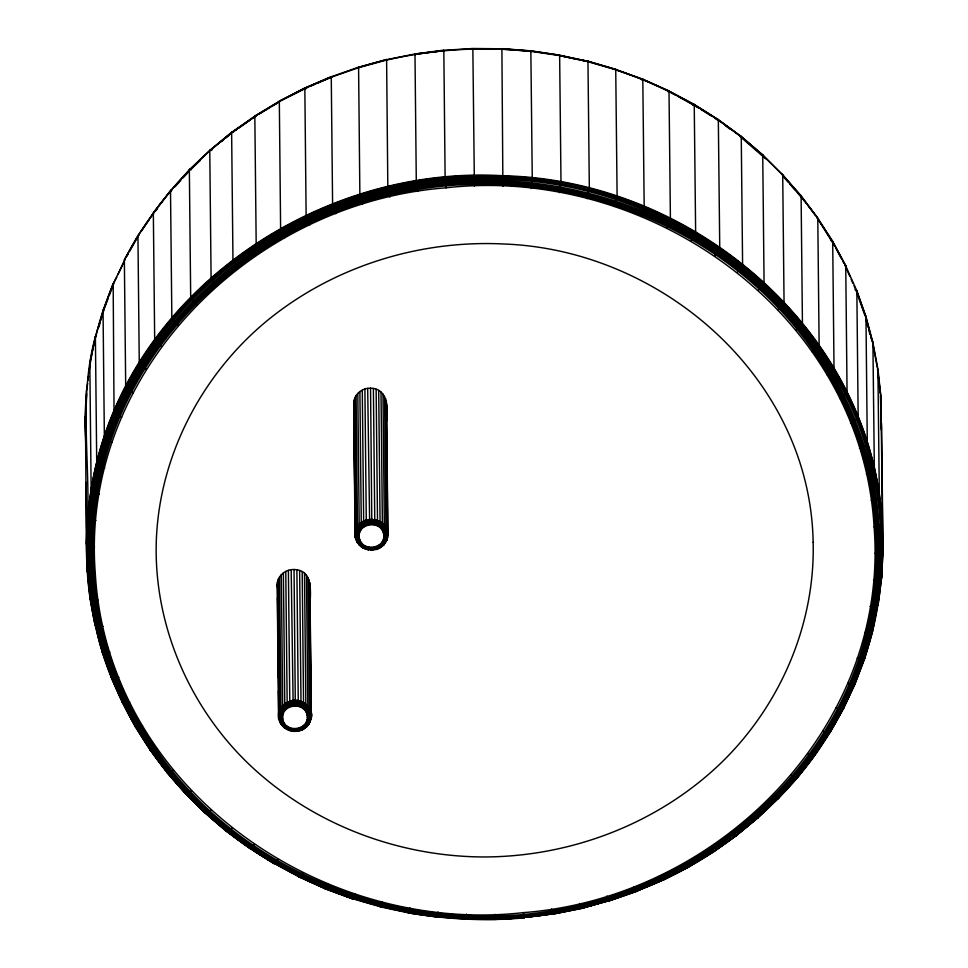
<?xml version="1.0" encoding="UTF-8"?>
<svg xmlns="http://www.w3.org/2000/svg" width="968" height="968" viewBox="0 0 968 968"><rect width="100%" height="100%" fill="white"/><g stroke="black" fill="none" stroke-linecap="round" stroke-linejoin="round"><path stroke-width="1.45" d="M417.728 191.47L416.288 180.98L414.982 54.014L443.828 50.142L445.111 177.253L445.958 187.828C650.254 164.608 861.726 314.697 874.08 526.81C889.846 727.283 717.905 898.062 523.422 912.618C319.137 935.85 107.654 785.762 95.312 573.649C79.533 373.176 251.474 202.385 445.958 187.828M411.206 912.824L408.363 912.812C446.563 919.431 485.549 921.33 524.172 917.858L524.208 917.313C423.439 927.005 319.029 899.478 237.559 839.026M295.325 705.805L294.042 569.523C285.669 569.148 277.356 575.851 277.187 584.466L278.554 715.449L278.978 718.583L282.813 719.018C284.81 733.708 309.687 730.453 307.183 715.594C305.186 700.892 280.309 704.159 282.813 719.018M371.821 524.499L370.55 388.204C362.177 387.829 353.864 394.533 353.695 403.16L355.062 534.142L355.486 537.276L359.309 537.712C361.306 552.401 386.196 549.134 383.691 534.275C381.682 519.586 356.805 522.841 359.309 537.712M294.671 728.807L294.562 731.433L288.984 730.308L291.9 730.937L292.542 728.577M371.18 547.489L371.059 550.126L376.697 549.062M296.813 728.674L297.273 731.058L300.177 730.574L291.9 730.937M551.663 908.976L553.043 913.586M502.9 186.352L501.896 48.642L530.851 50.856L559.637 55.188L560.992 182.153L559.456 192.632M85.68 424.008L85.704 411.957M86.079 404.43L86.6 393.891M881.328 427.965L881.183 422.943M881.388 429.986L880.783 396.299L877.528 368.832L878.17 374.834M873.499 579.977L878.75 579.699L881.533 578.162L882.889 551.034L880.916 396.795L878.024 369.776L872.906 342.527L870.764 337.384M881.558 423.439L883.01 550.526L881.654 577.666L878.061 605.133L875.302 606.476L870.099 606.404M466.491 914.107L466.14 919.261L495.168 919.455L524.208 917.7M389.85 197.036L387.817 186.655L386.607 59.532L358.584 67.288L359.866 194.253L362.48 204.478M552.97 914.143L581.393 908.468L609.453 900.313M318.109 82.861L331.976 76.932L331.262 77.174L332.593 203.74L335.751 213.771M606.912 895.981L609.308 900.881L636.557 891.407L643.357 887.995M282.68 717.022C270.229 715.872 288.779 697.408 295.409 700.808C302.21 697.71 319.658 716.961 307.316 717.59M294.042 569.523C313.596 569.813 310.559 592.961 309.893 605.956M307.074 719.587C320.614 719.418 301.29 695.568 292.602 701.401C284.108 698.775 271.197 722.479 283.309 720.966M310.837 719.333L310.026 585.229M359.189 535.703L355.123 534.396L354.01 400.498M370.55 388.204C387.938 388.253 388.362 409.258 386.365 421.637M383.57 538.269L387.345 538.014L387.902 534.905L386.534 403.922M309.833 224.842L306.118 215.053L304.847 88.076L331.443 76.593M531.299 188.53L532.255 177.967L530.851 50.856L530.549 51.861M659.559 875.604L662.995 880.106L686.046 867.8M98.143 600.124L92.904 600.112L90.097 598.72C86.249 571.628 85.462 544.185 87.677 516.9C89.722 456.739 78.977 395.138 95.517 336.211L96.449 335.448M86.83 389.366L87.604 383.376M87.991 380.388L88.56 375.899M88.947 372.898C92.71 342.297 101.616 312.519 113.171 283.999L116.789 277.199M300.866 727.404C305.077 729.896 299.342 732.038 298.906 728.202M377.375 546.097L379.323 547.985M438.093 911.929L437.149 917.144L434.196 916.176M306.082 88.681L305.005 87.894L279.328 101.168L280.599 228.145L284.834 237.668M280.236 101.229L254.838 116.366L256.169 242.932L260.912 252.152M708.479 848.307C709.484 849.226 711.904 853.51 713.162 851.634L695.157 862.536M304.218 724.911L307.243 726.194L302.706 729.606M379.202 548.287L383.739 544.887L380.726 543.605M238.176 268.233L232.961 259.351L231.63 132.785L236.47 129.7M731.203 832.226L734.543 835.348L736.297 835.638L712.545 852.264L688.175 867.013L684.545 862.79M231.933 132.132L209.766 150.73L211.084 277.296L212.428 280.49L216.759 285.814M752.62 814.645C753.927 815.564 756.903 819.351 758.234 817.27L744.428 828.608M196.77 304.799L192.124 299.79L190.684 296.692L189.353 170.126L189.716 169.436L191.495 169.715M772.609 795.648C774.061 796.543 777.28 800.052 778.647 797.874L757.496 817.996L735.692 835.892M95.312 573.649L90.036 573.274L87.217 571.701L86.442 544.561L87.677 516.9L91.149 489.929L89.818 363.363L95.517 336.211M864.63 632.515L869.772 632.939L872.483 631.789L878.145 601.624M189.716 169.436L170.513 190.853L171.844 317.419L174.167 321.376L178.318 325.103M297.454 706.035L298.253 700.796L296.886 569.813M373.963 524.716L374.761 519.489L373.394 388.507M778.284 798.564L797.39 777.582L814.657 755.185L797.1 777.861L791.062 775.344M409.936 907.827L408.363 912.812M172.001 190.067L170.9 190.139L153.343 212.815L154.674 339.381L157.131 343.168L161.511 346.604M307.098 726.327L308.986 723.834L306.88 726.375M383.691 534.275L387.732 532.231L386.365 401.248M383.606 545.02L385.494 542.516L383.376 545.069M369.038 547.271L368.264 549.824L371.083 549.897M822.969 731.251L827.543 733.018L830.06 732.123L814.257 755.935L807.881 753.842M874.08 526.81L880.348 525.37L882.247 523.373C871.696 329.967 691.745 179.915 503.251 175.752C314.213 164.366 121.387 298.047 91.149 489.929L93.061 492.095L99.293 494.055M133.124 392.754L128.357 389.935L125.695 386.498L124.364 259.932L138.037 235.418L156.949 208.459M85.474 416.47L86.309 544.04L89.274 546.327L94.562 547.053M311.345 716.465L309.857 582.567M383.812 536.284L387.902 534.905M883.01 550.526L881.11 552.401L874.83 553.406M86.346 390.334L84.99 417.474L85.668 441.614M121.714 417.147L115.845 413.953L114.042 411.4L113.171 283.999M382.965 540.192L386.716 540.362L386.716 535.606M855.252 680.153L855.168 683.638L843.527 708.54L829.963 732.582M881.533 578.162L881.509 564.102M112.24 442.255L107.194 440.101L104.362 437.04L103.044 310.474L104.072 309.3L102.874 313.426M864.92 654.513L864.847 658.01L855.168 683.638L852.578 684.424L847.678 683.311M89.818 363.363L90.302 362.431M311.018 719.115L310.038 721.85L306.457 721.511M387.527 537.809L386.716 540.362M872.483 631.789L864.847 658.01L862.185 658.978L857.152 658.204M587.201 198.634L589.331 188.3L587.963 61.323L559.286 55.454L577.606 59.423M103.153 309.99L95.396 336.695L96.727 463.261L99.607 466.128L104.75 467.931M98.857 327.196L100.067 323.07M100.866 320.311L102.076 316.185M864.497 658.397C903.192 545.722 877.686 415.393 802.036 323.832C723.677 226.875 598.067 173.369 474.175 176.987C350.476 179.782 227.928 239.665 155.098 340.639C90.314 428.884 69.321 547.598 102.523 652.202L104.883 652.819L109.953 652.13M382.179 901.813L380.134 906.835L408.556 912.872M359.43 533.707C351.989 533.38 357.858 525.019 361.306 522.829C370.308 515.666 385.942 520.748 387.672 532.497M386.547 540.543C392.96 526.144 372.74 513.548 361.415 523.216C356.309 525.019 350.997 542.007 359.818 539.66M614.414 206.523L617.112 196.347L615.733 69.381L587.866 61.165L580.437 60.04M103.044 310.474L112.832 284.362M104.58 307.957L108.138 298.543M109.154 295.845L113.728 283.733M854.829 684.001L864.956 657.526M354.978 893.924L352.388 898.788L325.357 888.878L298.918 876.548L323.76 887.68M299.511 706.592L301 701.558L299.632 570.576M376.02 525.285L377.508 520.24L376.141 389.257M366.981 546.702L365.481 549.001L368.409 549.618M290.473 728.009L289.057 730.392M640.925 216.251L644.18 206.269L642.8 79.303L615.128 69.575C660.636 84.603 703.542 107.339 741.258 136.924L742.589 263.49L741.355 266.757L737.301 272.286M112.712 284.834L125.344 258.904M118.011 274.585L123.517 262.824M836.255 707.705L841.01 709.145L843.201 708.879L855.288 683.166M328.467 884.207L325.357 888.878L325.139 888.297L352.388 898.788M382.009 541.995C386.91 545.722 387.696 536.139 387.2 533.041C385.929 524.789 377.181 519.32 369.147 520.602C361.149 521.51 354.373 529.29 355.788 537.47C356.345 540.265 358.341 546.968 361.851 543.169M385.022 542.987L386.764 540.12M305.501 723.302C309.482 726.665 310.704 719.865 310.861 716.937C311.176 708.624 303.48 701.752 295.409 701.752C287.314 701.389 279.28 707.862 279.111 716.199C279.074 719.188 279.994 725.976 284.168 722.806M308.526 724.294L310.038 721.85M666.601 227.746L670.4 218.018L669.009 91.04L642.643 79.122L641.663 79.957M124.364 259.932C141.727 226.706 164.003 196.189 190.151 169.352M126.772 256.375L128.2 253.846M129.615 251.329L138.872 234.909L137.94 235.877L139.259 362.443L140.953 365.226L146.41 369.195M829.649 732.897L843.636 708.068L843.201 708.879M302.778 872.7L299.16 877.153M377.944 526.181L380.073 521.437L378.694 390.455M301.435 707.487L303.565 702.744L302.197 571.761M691.309 240.971L695.629 231.521L694.237 104.544L692.725 105.028M358.584 67.288L386.607 59.532M141.304 231.279L149.387 219.179M151.008 216.759L153.428 213.129M376.673 549.255L375.402 546.896M302.79 729.509L300.177 730.574M365.057 545.807C364.149 551.119 356.841 542.818 363.194 547.9M288.561 727.113L286.395 728.916M278.07 859.487L273.968 863.662L249.587 847.859M714.916 255.842L719.732 246.707L718.329 119.717L693.705 104.35L668.549 90.883L667.69 91.621M158.752 206.148L170.465 191.168M155.824 210.77L157.615 208.471M169.303 193.527L171.106 191.216M254.463 844.604L249.889 848.5L226.827 831.5L205.264 812.769C206.668 814.875 209.693 811.172 211.06 810.24M379.662 527.366L382.372 523.023L381.005 392.04M303.166 708.685L305.864 704.329L304.497 573.346M174.966 186.812L180.883 180.302M182.855 178.124L187.792 172.703M777.849 798.648C882.441 695.532 913.151 525.83 846.08 394.266C779.434 256.326 625.461 172.715 474.199 178.015C323.13 180.508 173.829 271.972 115.083 413.251C59.714 539.648 90.496 695.242 186.122 793.845L191.482 790.929M232.09 828.16L227.069 831.73L205.361 813.193L185.384 793.482L166.895 772.016L150.209 749.789L167.307 772.742L173.478 770.322M363.339 544.621C361.524 549.4 355.704 540.773 360.967 546.375M286.831 725.927L284.132 727.537L286.685 729.219M381.561 546.835L379.166 544.984M758.331 290.219L762.736 284.967L764.055 281.797L762.736 155.231L740.931 136.27L740 136.403L765.555 158.752M189.438 169.69L210.092 150.064L211.762 150.463M189.353 170.126L209.766 150.73L232.308 132.108L255.927 115.942L252.273 118.519M191.821 168.432L200.376 160.301M757.908 817.936L778.562 798.31M381.368 546.847L383.739 544.887M302.669 726.303L304.872 728.154L307.243 726.194M777.897 309.53L781.866 305.586L784.044 301.52L782.713 174.954L762.373 154.553L761.368 154.626M209.85 150.306L231.703 132.362L255.455 115.737M221.369 141.679L223.668 139.803M225.955 137.916L229.392 135.096M738.669 833.327L742.117 830.496M736.067 835.868L758.15 817.694M381.138 528.818L384.344 524.958L382.977 393.976M304.642 710.137L307.836 706.265L306.469 575.282M795.902 330.124L800.911 325.526L802.424 322.55L801.105 195.984L781.878 174.155L806.344 203.304M231.63 132.785L254.838 116.366L279.268 101.579L308.405 87.011M238.902 127.982L249.853 120.238M712.884 852.264L736.297 835.638M285.354 724.475C281.7 730.078 277.223 715.606 281.035 723.653M812.249 351.904L816.677 348.528L819.122 344.777L817.791 218.211L800.209 195.137M379.069 548.275L381.707 546.509M302.367 729.461C316.318 723.471 310.147 701.425 295.397 702.345C282.208 700.941 273.629 719.357 284.737 727.609M302.56 729.582L305.198 727.827M254.911 115.954L279.825 100.987M259.763 113.619L269.999 107.424M272.565 105.875L276.4 103.552M688.732 866.42L692.58 864.085M713.089 852.046L688.478 867.038L662.995 880.106M157.131 748.554L152.69 750.551L150.318 750.236M826.854 374.737L831.476 371.664L834.017 368.094L832.698 241.528L816.847 217.304L834.452 245.642M382.324 530.488L385.917 527.185L384.55 396.202M305.827 711.807L309.421 708.491L308.042 577.509M279.328 101.168L305.271 87.931M142.538 725.722L137.904 727.404L135.423 726.932C116.934 693.778 100.841 658.071 94.912 620.464M360.677 541.487L357.047 541.85L359.067 544.5M839.619 398.501L844.423 395.755L847.06 392.367L845.742 265.789L832.25 240.742L845.742 265.789M304.847 88.076L331.673 76.653M304.787 88.487L331.262 77.174L359.128 67.494M311.176 85.825L315.338 84.047M633.629 886.688L636.024 891.068C801.988 831.101 915.51 646.963 872.507 471.852C835.916 303.855 671.877 183.847 503.178 179.431C333.766 169.884 159.659 275.348 106.226 439.46C49.84 598.66 129.155 782.846 274.731 863.42M646.007 886.87L663.213 879.513M636.024 891.068L662.729 880.069L688.175 867.013M663.153 879.924L636.327 891.346M376.528 549.304L379.299 548.191M129.76 701.957L124.957 703.325L122.258 702.211L135.75 727.258M850.497 423.076L855.446 420.669L858.168 417.45L856.849 290.884L855.022 289.626M331.31 76.762L358.692 67.119M636.738 890.826C600.535 904.596 562.589 913.574 524.039 917.41L523.422 912.618M609.126 900.809L636.69 891.238M383.183 532.327L387.067 529.641L385.688 398.659M306.687 713.646L310.559 710.948L309.191 579.965M118.882 677.382L112.978 678.374L111.151 677.116L122.718 703.022M859.427 448.329L865.465 445.631L867.292 443.247L865.961 316.669L864.884 315.495M358.547 67.687L386.946 59.931M608.061 900.688L581.393 908.468L579.542 903.422M609.416 900.712L581.248 908.383L552.861 914.046M866.36 474.126L872.507 471.852L874.358 469.589L872.906 342.527M373.321 547.368C373.793 553.454 383.171 545.613 384.683 543C389.209 536.466 386.51 526.81 379.577 523.144C363.907 512.483 345.733 538.402 363.411 547.791M386.522 59.689L415.139 53.954L415.441 54.861M386.498 60.089C433.737 49.186 482.717 46.258 530.924 51.401M307.183 715.594C315.846 715.195 307.63 704.377 303.565 702.744C293.764 696.585 278.421 703.639 278.627 715.703M103.032 626.32L97.853 626.671L94.961 624.989M871.248 500.335L876.476 498.968L879.355 496.342L877.903 369.28M414.982 54.014L443.961 50.59M419.567 53.736L423.875 53.18M426.743 52.804L431.05 52.248M433.918 51.885L439.654 51.135M524.039 917.41L553.018 913.986M668.549 90.883L694.237 104.544M443.792 50.3L472.844 48.497L501.92 48.787L530.9 51.002M371.046 549.848L373.781 549.739M294.55 731.167L297.394 731.191M830.992 240.5L831.718 240.548M504.703 49.307L511.915 49.852M517.686 50.3L524.91 50.844M291.719 731.058L294.575 731.385M95.892 520.469L90.617 519.38L87.798 517.42C103.878 312.761 304.291 164.185 503.251 176.382C691.684 180.544 871.587 330.548 882.126 523.882M530.779 50.953L559.637 55.188L587.963 61.323M530.682 51.292L559.673 55.587L588.012 61.722M414.074 913.247L418.394 913.877M421.261 914.3L424.141 914.712M428.449 915.341L431.329 915.764M408.435 912.969L437.221 917.047M186.122 793.845L185.384 793.482M282.922 715.025L278.881 712.787L277.513 581.804M365.481 549.001L368.324 549.788M587.697 61.25L615.733 69.381M587.479 61.565L615.781 69.781M352.267 898.619L380.303 906.75M615.406 69.272L642.8 79.303M325.2 888.697L352.594 898.727M360.036 531.795L356.2 528.915L354.832 397.933M283.539 713.101L279.692 710.234L278.324 579.251M845.621 265.329L844.725 264.748L849.965 276.606M642.401 79.17L669.009 91.04M298.991 876.96L325.599 888.83M365.819 548.904L363.036 547.912M362.927 547.815L365.674 549.05M289.323 730.223L284.096 727.331M286.528 729.219L289.166 730.368M669.481 91.851L676.087 95.384M678.737 96.8L698.315 107.763M273.69 863.045L299.451 877.117M360.991 529.992L357.482 526.519L356.103 395.537M284.495 711.311L280.974 707.838L279.607 576.855M694.032 104.338L718.329 119.717M700.844 109.36L710.948 115.724M714.735 118.108L719.647 121.46M274.295 863.65C241.516 844.374 211.532 820.561 185.287 793.046M718.111 119.5L741.173 136.5L762.639 154.807M717.748 119.5L740.532 136.246L762.736 155.231M725.637 125.852L730.416 129.373M226.742 831.076L235.163 837.26M362.274 528.383L359.189 524.378L357.809 393.395M285.766 709.689L282.68 705.684L281.313 574.702M740.931 136.27L741.258 136.924M166.895 772.016L167.307 772.742M284.459 727.682L280.768 723.556M284.265 727.658L282.172 725.613M761.949 154.493L782.713 174.954L801.105 195.984M205.627 813.447L185.662 793.748L167.004 772.452M357.265 542.249L356.139 539.829M279.643 721.148L278.736 718.123L278.445 691.019M102.523 652.202L101.991 646.805M783.173 176.454L787.988 181.96M789.924 184.162L794.728 189.667M363.835 527.003L361.258 522.526L359.89 391.544M287.327 708.31L284.761 703.845L283.382 572.862M800.693 195.258L817.791 218.211L832.698 241.528M808.086 205.639L815.104 214.969M150.633 750.539L135.423 726.932M365.626 525.89L363.653 521.05L362.274 390.068M289.117 707.197L287.145 702.357L285.778 571.386M835.82 248.195L841.301 258.383M842.668 260.924L844.035 263.478M845.282 264.978L856.849 290.884M851.138 279.244L852.881 283.188M854.054 285.826L855.797 289.771M856.728 290.412L865.961 316.669M856.377 290.037L865.477 315.798L872.543 342.103L877.25 367.344M856.281 291.126L864.412 314.14M102.039 651.331L111.623 677.963M367.598 525.092L366.279 519.985L364.9 389.003M291.09 706.398L289.771 701.292L288.404 570.309M865.84 316.197L873.039 343.011M866.07 319.864L868.03 327.16M868.804 330.088L869.99 334.468M354.905 505.187L355.304 537.058M89.927 593.711L90.097 598.72M880.916 396.795L880.408 395.827L880.88 412.404M87.217 571.701L86.902 554.628M355.232 536.804L355.97 539.636M355.45 531.747C358.233 513.548 389.16 516.44 387.841 535.159M89.976 598.224L95.094 625.473M369.679 524.62L367.683 388.374M293.183 705.926L291.187 569.68M878.496 377.822L879.138 383.824M879.452 386.825L880.093 392.826M277.187 584.466L277.356 587.14M472.856 48.848L474.405 186.122M494.987 914.337L495.168 919.055M85.111 416.966L85.656 436.568M386.716 454.754L387.345 514.976M354.591 414.449L354.772 431.002M355.559 506.288L355.752 524.354M353.949 413.348L354.784 493.148M310.244 639.074L310.861 697.795M278.106 597.256L278.3 615.333M279.087 690.607L279.28 708.673M277.477 597.679L278.312 677.467M86.152 482.306L86.636 529.012M813.144 542.31C815.262 625.497 779.349 707.414 719.345 764.599C656.304 824.325 569.91 856.958 483.322 856.958C396.844 856.523 310.692 823.502 248.123 763.401C188.578 705.866 153.452 623.695 156.32 540.628C159.321 457.235 200.255 377.508 263.55 323.675C330.015 267.519 418.152 239.435 504.824 244.045C663.249 250.24 810.385 379.25 813.144 542.31M90.617 519.38C81.336 619.242 118.689 721.027 187.514 793.494C259.291 869.724 361.996 914.022 466.237 918.342C663.794 930.442 862.79 782.906 878.75 579.699C888.031 479.838 850.678 378.052 781.866 305.586C710.076 229.356 607.372 185.057 503.142 180.738C305.586 168.638 106.577 316.161 90.617 519.38M91.791 519.768C82.534 619.326 119.778 720.809 188.397 793.058C259.969 869.07 362.371 913.235 466.286 917.543C663.261 929.607 861.677 782.507 877.589 579.892C886.845 480.334 849.601 378.851 780.982 306.602C709.411 230.602 607.009 186.425 503.094 182.129C306.118 170.053 107.702 317.153 91.791 519.768M93.085 520.082C83.865 619.314 120.988 720.47 189.377 792.477C260.707 868.235 362.77 912.255 466.358 916.539C662.681 928.578 860.431 781.962 876.294 580.014C885.514 480.781 848.404 379.625 780.014 307.618C708.685 231.872 606.609 187.84 503.033 183.557C306.711 171.53 108.948 318.133 93.085 520.082M94.465 520.324C85.281 619.205 122.258 719.998 190.418 791.764C261.493 867.243 363.206 911.118 466.419 915.389C662.051 927.38 859.112 781.285 874.915 580.038C884.111 481.156 847.121 380.364 778.974 308.611C707.886 233.119 606.186 189.244 502.961 184.973C307.34 172.994 110.267 319.089 94.465 520.324M280.333 714.19C276.303 732.135 306.324 737.374 309.651 719.732C313.68 701.776 283.66 696.549 280.333 714.19M280.914 714.445C277.029 731.687 305.888 736.721 309.082 719.769C312.954 702.526 284.096 697.492 280.914 714.445M281.543 714.674C277.84 731.142 305.392 735.946 308.441 719.756C312.144 703.288 284.592 698.485 281.543 714.674M282.22 714.868C278.711 730.501 304.872 735.063 307.763 719.696C311.285 704.051 285.124 699.489 282.22 714.868M356.841 532.884C352.8 550.828 382.832 556.068 386.159 538.414C390.189 520.469 360.156 515.23 356.841 532.884M357.41 533.138C353.538 550.381 382.384 555.414 385.579 538.45C389.463 521.207 360.604 516.174 357.41 533.138M358.051 533.368C354.349 549.836 381.9 554.628 384.949 538.438C388.652 521.982 361.1 517.178 358.051 533.368M358.729 533.562C355.22 549.195 381.38 553.756 384.272 538.377C387.781 522.744 361.621 518.183 358.729 533.562"/></g></svg>
